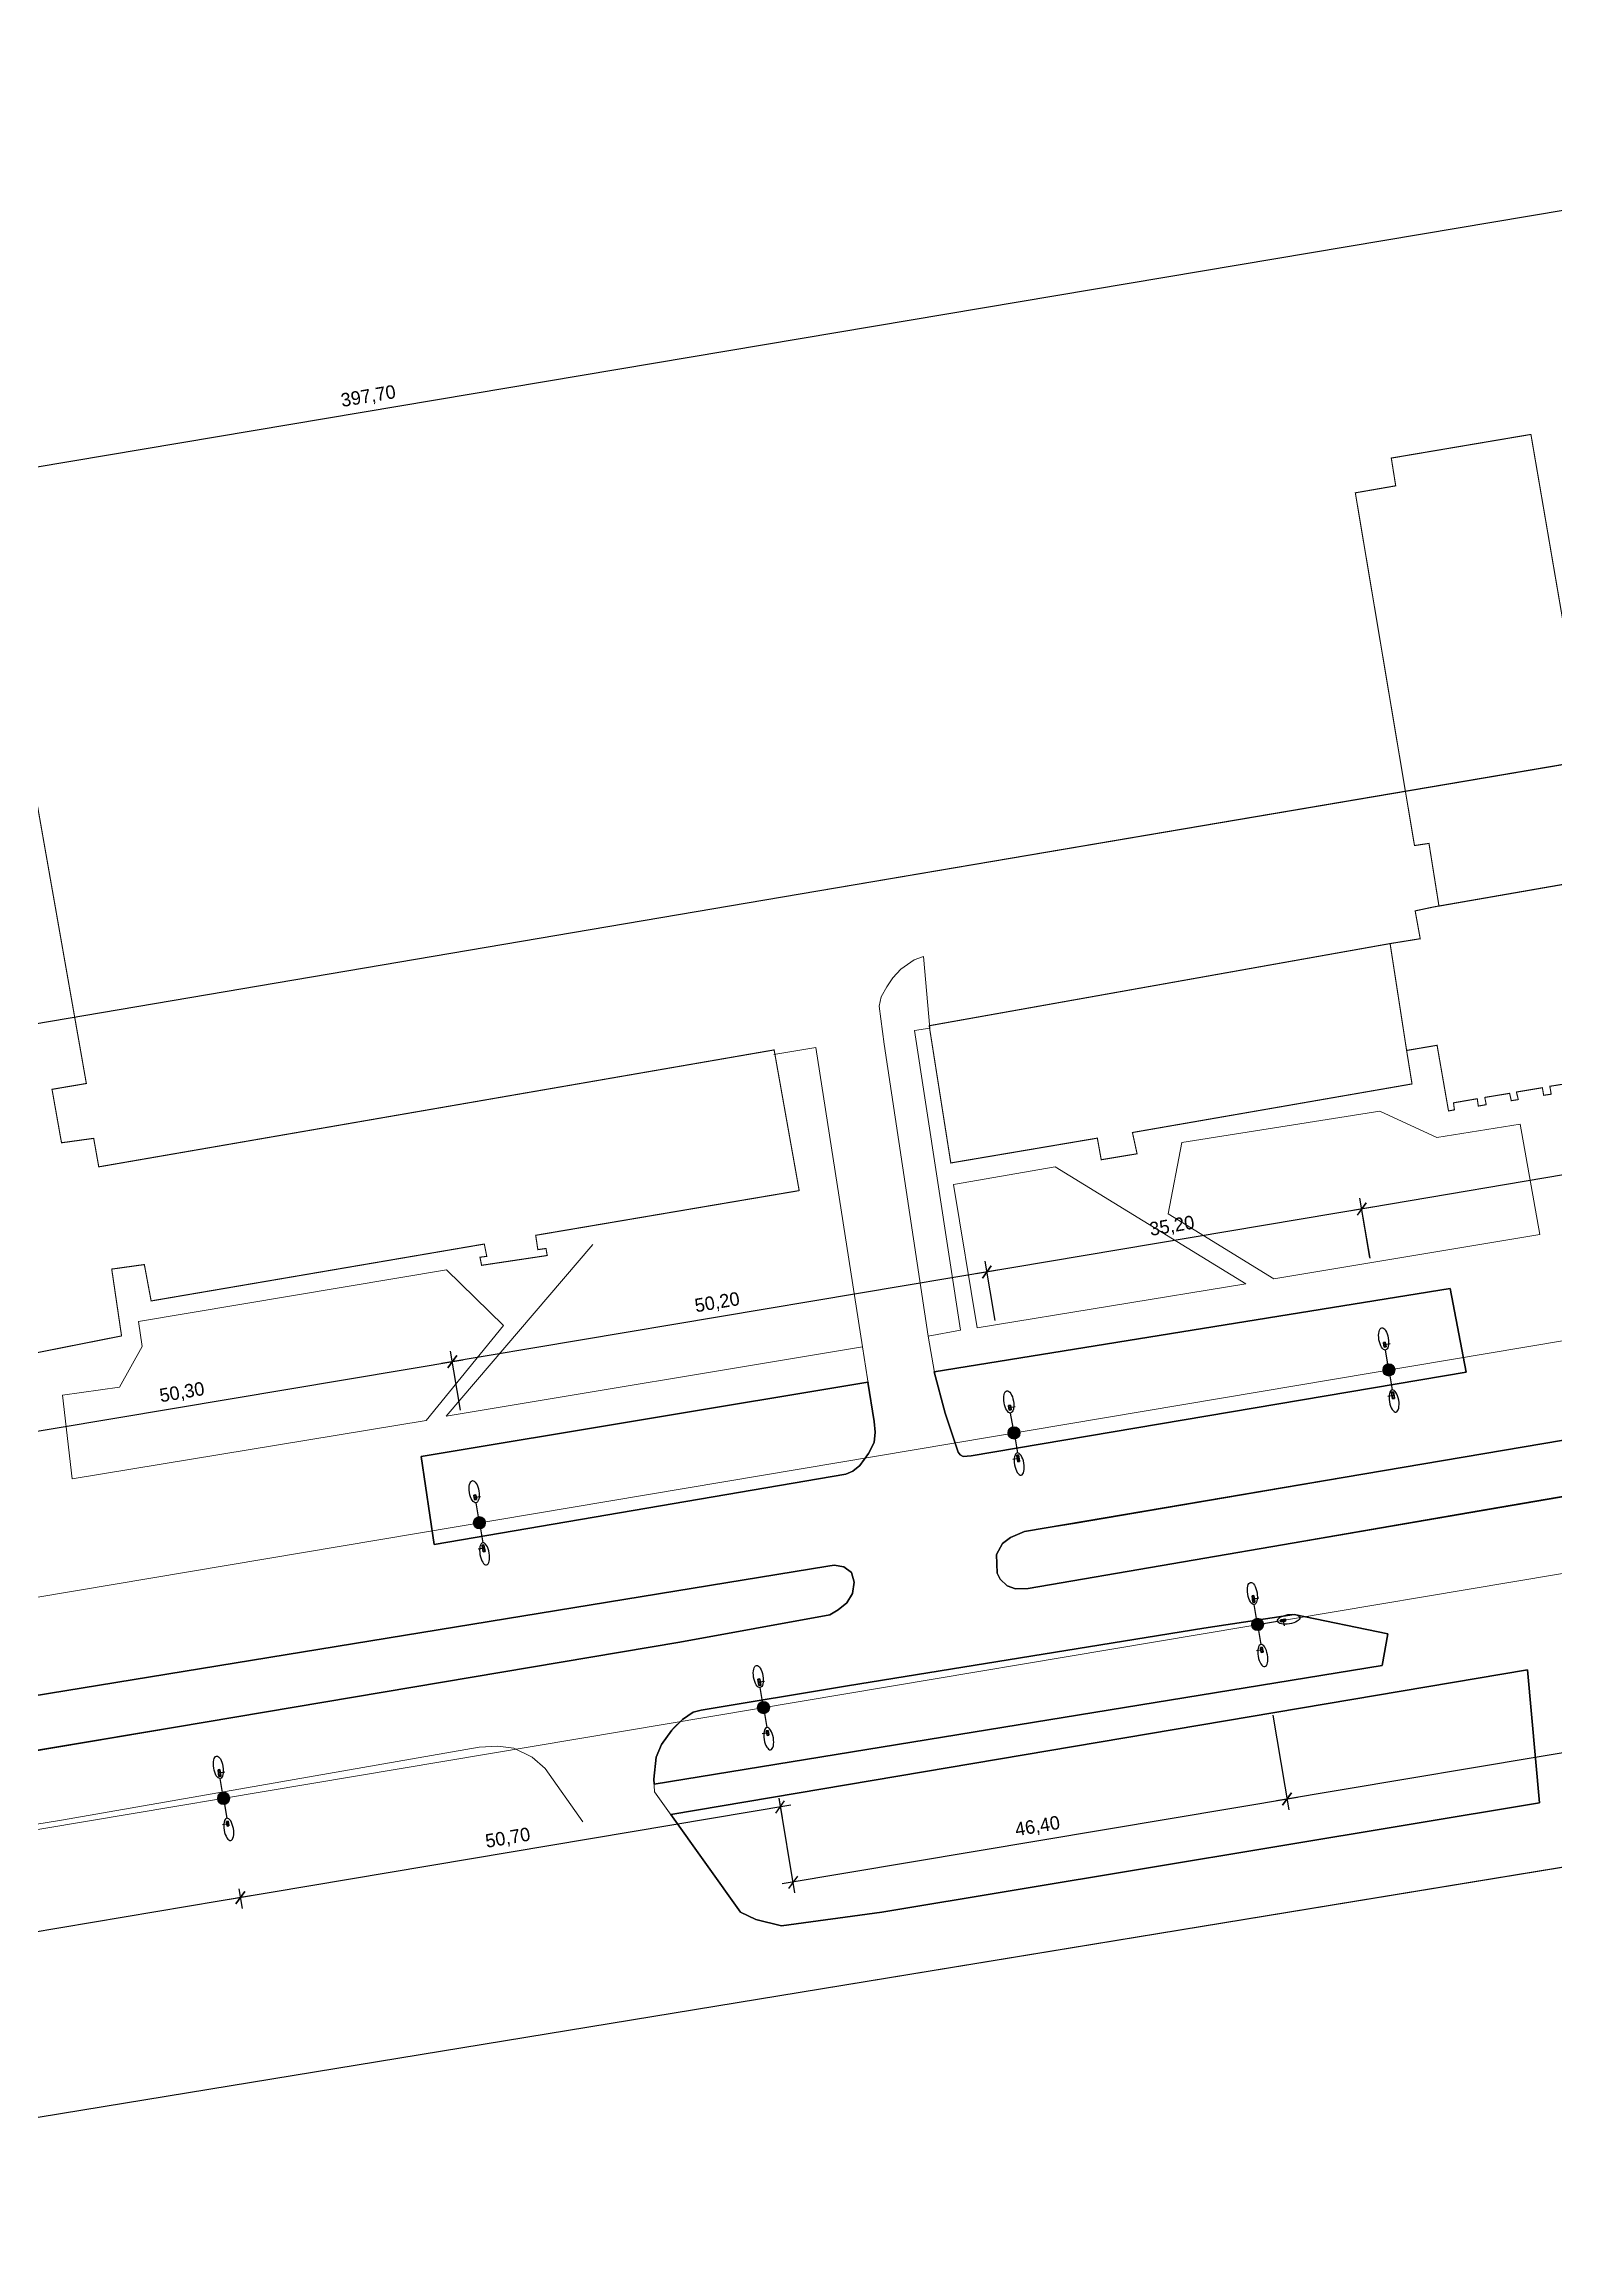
# Model space of a CAD drawing. Extents: x -105 to 2796, y -10 to 1087.
# Drawn here: x 2377.3 to 2517.3, y 349.8 to 554.2 of the extents above; entities that cross this region are included whole.
import ezdxf

# ---------------------------------------------------------------- set-up
doc = ezdxf.new("R2010")
doc.units = 0
doc.header["$MEASUREMENT"] = 0
for name, color, linetype in [('_МЕЖЕВОЙ_П-ЗУ_НОВЫЕ', 7, 'Continuous'), ('DLXLUM02', 1, 'Continuous'), ('DLXLUM03', 3, 'Continuous'), ('DLXLUM04', 5, 'Continuous'), ('DLXLUMEX', 2, 'Continuous'), ('DLXSCENE', 7, 'Continuous'), ('Размeh', 7, 'Continuous')]:
    doc.layers.add(name, color=color, linetype=linetype)
doc.layers.add('ОСВЕЩЕНИЕ', color=7, linetype='Continuous', lineweight=15)
doc.layers.add('ситуация', color=7, linetype='Continuous', lineweight=15)
doc.dimstyles.new('Благоуст', dxfattribs={"dimtxt": 1.25, "dimasz": 1, "dimexe": 1, "dimexo": 0.4085, "dimgap": 0.55, "dimtad": 1, "dimzin": 0, "dimtxsty": 'Standard', "dimblk": 'OBLIQUE', "dimcen": 0.6975, "dimdle": 1, "dimclrt": 256, "dimazin": 0, "dimtfac": 1, "dimtofl": 0, "dimtmove": 1, "dimatfit": 3, "dimldrblk": 'OBLIQUE', "dimfxl": 1, "dimtolj": 1, "dimtzin": 0, "dimarcsym": 0})

# ---------------------------------------------------------------- blocks, each defined once
blk = doc.blocks.new('*U151')
for p, q in [((0.03, 0.34), (-0.13, 0.31)), ((-0.13, 0.31), (0.03, 0.34)), ((-0.13, 0.27), (-0.13, 0.31)), ((-0.13, 0.31), (-0.05, -0.26)), ((-0.13, 0.31), (-0.13, 0.27)), ((-0.05, -0.26), (-0.13, 0.31)), ((0.04, 0.3), (-0.13, 0.27)), ((-0.13, 0.27), (0.04, 0.3)), ((-0.13, 0.27), (-0.04, -0.3)), ((-0.04, -0.3), (-0.13, 0.27)), ((0.04, 0.3), (0.03, 0.34)), ((0.03, 0.34), (0.04, 0.3)), ((0.12, -0.23), (0.03, 0.34)), ((0.03, 0.34), (0.12, -0.23)), ((0.13, -0.27), (0.04, 0.3)), ((0.04, 0.3), (0.13, -0.27)), ((-0.05, -0.26), (0.12, -0.23)), ((0.12, -0.23), (-0.05, -0.26)), ((-0.05, -0.26), (-0.04, -0.3)), ((-0.04, -0.3), (-0.05, -0.26)), ((-0.04, -0.3), (0.13, -0.27)), ((0.13, -0.27), (-0.04, -0.3)), ((0.13, -0.27), (0.12, -0.23)), ((0.12, -0.23), (0.13, -0.27))]:
    blk.add_line(p, q)
at = {"color": 1}
blk.add_line((-0.01, 0.04), (0.49, 0.12), dxfattribs=at)
at = {"layer": 'DLXLUMEX', "color": 7}
blk.add_text('2', height=0.1, dxfattribs=at).set_placement((0, 0))
blk = doc.blocks.new('*U152')
for p, q in [((0.05, 0.22), (-0.12, 0.19)), ((-0.12, 0.19), (0.05, 0.22)), ((-0.12, 0.19), (-0.05, -0.22)), ((-0.05, -0.22), (-0.12, 0.19)), ((-0.12, 0.19), (-0.11, 0.16)), ((-0.11, 0.16), (-0.12, 0.19)), ((0.05, 0.19), (-0.11, 0.16)), ((-0.11, 0.16), (0.05, 0.19)), ((-0.11, 0.16), (-0.04, -0.25)), ((-0.04, -0.25), (-0.11, 0.16)), ((0.12, -0.19), (0.05, 0.22)), ((0.05, 0.19), (0.05, 0.22)), ((0.05, 0.22), (0.12, -0.19)), ((0.05, 0.22), (0.05, 0.19)), ((0.12, -0.22), (0.05, 0.19)), ((0.05, 0.19), (0.12, -0.22)), ((-0.05, -0.22), (0.12, -0.19)), ((0.12, -0.19), (-0.05, -0.22)), ((-0.05, -0.22), (-0.04, -0.25)), ((-0.04, -0.25), (-0.05, -0.22)), ((-0.04, -0.25), (0.12, -0.22)), ((0.12, -0.22), (-0.04, -0.25)), ((0.12, -0.19), (0.12, -0.22)), ((0.12, -0.22), (0.12, -0.19))]:
    blk.add_line(p, q)
at = {"color": 1}
blk.add_line((0, -0.03), (-0.49, -0.11), dxfattribs=at)
at = {"layer": 'DLXLUMEX', "color": 7}
blk.add_text('4', height=0.1, dxfattribs=at).set_placement((0, 0))
blk = doc.blocks.new('*U153')
for p, q in [((0.03, 0.34), (-0.13, 0.31)), ((-0.13, 0.31), (0.03, 0.34)), ((-0.13, 0.27), (-0.13, 0.31)), ((-0.13, 0.31), (-0.05, -0.26)), ((-0.13, 0.31), (-0.13, 0.27)), ((-0.05, -0.26), (-0.13, 0.31)), ((0.04, 0.3), (-0.13, 0.27)), ((-0.13, 0.27), (0.04, 0.3)), ((-0.13, 0.27), (-0.04, -0.3)), ((-0.04, -0.3), (-0.13, 0.27)), ((0.04, 0.3), (0.03, 0.34)), ((0.03, 0.34), (0.04, 0.3)), ((0.12, -0.23), (0.03, 0.34)), ((0.03, 0.34), (0.12, -0.23)), ((0.13, -0.27), (0.04, 0.3)), ((0.04, 0.3), (0.13, -0.27)), ((-0.05, -0.26), (0.12, -0.23)), ((0.12, -0.23), (-0.05, -0.26)), ((-0.05, -0.26), (-0.04, -0.3)), ((-0.04, -0.3), (-0.05, -0.26)), ((-0.04, -0.3), (0.13, -0.27)), ((0.13, -0.27), (-0.04, -0.3)), ((0.13, -0.27), (0.12, -0.23)), ((0.12, -0.23), (0.13, -0.27))]:
    blk.add_line(p, q)
at = {"color": 1}
blk.add_line((-0.01, 0.04), (0.49, 0.12), dxfattribs=at)
at = {"layer": 'DLXLUMEX', "color": 7}
blk.add_text('2', height=0.1, dxfattribs=at).set_placement((0, 0))
blk = doc.blocks.new('*U154')
for p, q in [((0.05, 0.22), (-0.12, 0.19)), ((-0.12, 0.19), (0.05, 0.22)), ((-0.12, 0.19), (-0.05, -0.22)), ((-0.05, -0.22), (-0.12, 0.19)), ((-0.12, 0.19), (-0.11, 0.16)), ((-0.11, 0.16), (-0.12, 0.19)), ((0.05, 0.19), (-0.11, 0.16)), ((-0.11, 0.16), (0.05, 0.19)), ((-0.11, 0.16), (-0.04, -0.25)), ((-0.04, -0.25), (-0.11, 0.16)), ((0.12, -0.19), (0.05, 0.22)), ((0.05, 0.19), (0.05, 0.22)), ((0.05, 0.22), (0.12, -0.19)), ((0.05, 0.22), (0.05, 0.19)), ((0.12, -0.22), (0.05, 0.19)), ((0.05, 0.19), (0.12, -0.22)), ((-0.05, -0.22), (0.12, -0.19)), ((0.12, -0.19), (-0.05, -0.22)), ((-0.05, -0.22), (-0.04, -0.25)), ((-0.04, -0.25), (-0.05, -0.22)), ((-0.04, -0.25), (0.12, -0.22)), ((0.12, -0.22), (-0.04, -0.25)), ((0.12, -0.19), (0.12, -0.22)), ((0.12, -0.22), (0.12, -0.19))]:
    blk.add_line(p, q)
at = {"color": 1}
blk.add_line((0, -0.03), (-0.49, -0.11), dxfattribs=at)
at = {"layer": 'DLXLUMEX', "color": 7}
blk.add_text('4', height=0.1, dxfattribs=at).set_placement((0, 0))
blk = doc.blocks.new('*U155')
for p, q in [((0.05, 0.25), (-0.12, 0.22)), ((-0.12, 0.22), (0.05, 0.25)), ((0.05, 0.22), (-0.12, 0.19)), ((-0.12, 0.19), (-0.12, 0.22)), ((-0.12, 0.22), (-0.06, -0.19)), ((-0.12, 0.22), (-0.12, 0.19)), ((-0.12, 0.19), (0.05, 0.22)), ((-0.06, -0.19), (-0.12, 0.22)), ((-0.12, 0.19), (-0.05, -0.22)), ((-0.05, -0.22), (-0.12, 0.19)), ((0.05, 0.22), (0.05, 0.25)), ((0.11, -0.16), (0.05, 0.25)), ((0.05, 0.25), (0.05, 0.22)), ((0.05, 0.25), (0.11, -0.16)), ((0.12, -0.19), (0.05, 0.22)), ((0.05, 0.22), (0.12, -0.19)), ((-0.06, -0.19), (0.11, -0.16)), ((0.11, -0.16), (-0.06, -0.19)), ((-0.06, -0.19), (-0.05, -0.22)), ((-0.05, -0.22), (-0.06, -0.19)), ((-0.05, -0.22), (0.12, -0.19)), ((0.12, -0.19), (-0.05, -0.22)), ((0.12, -0.19), (0.11, -0.16)), ((0.11, -0.16), (0.12, -0.19))]:
    blk.add_line(p, q)
at = {"color": 1}
blk.add_line((0, 0.03), (0.49, 0.11), dxfattribs=at)
at = {"layer": 'DLXLUMEX', "color": 7}
blk.add_text('4', height=0.1, dxfattribs=at).set_placement((0, 0))
blk = doc.blocks.new('*U157')
for p, q in [((0.04, 0.3), (-0.13, 0.27)), ((-0.13, 0.27), (0.04, 0.3)), ((-0.13, 0.27), (-0.04, -0.3)), ((-0.04, -0.3), (-0.13, 0.27)), ((-0.13, 0.27), (-0.13, 0.23)), ((-0.13, 0.23), (-0.13, 0.27)), ((0.04, 0.26), (-0.13, 0.23)), ((-0.13, 0.23), (0.04, 0.26)), ((-0.13, 0.23), (-0.03, -0.34)), ((-0.03, -0.34), (-0.13, 0.23)), ((0.13, -0.27), (0.04, 0.3)), ((0.04, 0.26), (0.04, 0.3)), ((0.04, 0.3), (0.13, -0.27)), ((0.04, 0.3), (0.04, 0.26)), ((0.14, -0.31), (0.04, 0.26)), ((0.04, 0.26), (0.14, -0.31)), ((-0.04, -0.3), (0.13, -0.27)), ((0.13, -0.27), (-0.04, -0.3)), ((-0.04, -0.3), (-0.03, -0.34)), ((-0.03, -0.34), (-0.04, -0.3)), ((-0.03, -0.34), (0.14, -0.31)), ((0.14, -0.31), (-0.03, -0.34)), ((0.13, -0.27), (0.14, -0.31)), ((0.14, -0.31), (0.13, -0.27))]:
    blk.add_line(p, q)
at = {"color": 1}
blk.add_line((0.01, -0.04), (-0.49, -0.12), dxfattribs=at)
at = {"layer": 'DLXLUMEX', "color": 7}
blk.add_text('2', height=0.1, dxfattribs=at).set_placement((0, 0))
blk = doc.blocks.new('*U158')
for p, q in [((0.05, 0.25), (-0.12, 0.22)), ((-0.12, 0.22), (0.05, 0.25)), ((0.05, 0.22), (-0.12, 0.19)), ((-0.12, 0.19), (-0.12, 0.22)), ((-0.12, 0.22), (-0.06, -0.19)), ((-0.12, 0.22), (-0.12, 0.19)), ((-0.12, 0.19), (0.05, 0.22)), ((-0.06, -0.19), (-0.12, 0.22)), ((-0.12, 0.19), (-0.05, -0.22)), ((-0.05, -0.22), (-0.12, 0.19)), ((0.05, 0.22), (0.05, 0.25)), ((0.11, -0.16), (0.05, 0.25)), ((0.05, 0.25), (0.05, 0.22)), ((0.05, 0.25), (0.11, -0.16)), ((0.12, -0.19), (0.05, 0.22)), ((0.05, 0.22), (0.12, -0.19)), ((-0.06, -0.19), (0.11, -0.16)), ((0.11, -0.16), (-0.06, -0.19)), ((-0.06, -0.19), (-0.05, -0.22)), ((-0.05, -0.22), (-0.06, -0.19)), ((-0.05, -0.22), (0.12, -0.19)), ((0.12, -0.19), (-0.05, -0.22)), ((0.12, -0.19), (0.11, -0.16)), ((0.11, -0.16), (0.12, -0.19))]:
    blk.add_line(p, q)
at = {"color": 1}
blk.add_line((0, 0.03), (0.49, 0.11), dxfattribs=at)
at = {"layer": 'DLXLUMEX', "color": 7}
blk.add_text('4', height=0.1, dxfattribs=at).set_placement((0, 0))
blk = doc.blocks.new('*U159')
for p, q in [((0.04, 0.3), (-0.13, 0.27)), ((-0.13, 0.27), (0.04, 0.3)), ((-0.13, 0.27), (-0.04, -0.3)), ((-0.04, -0.3), (-0.13, 0.27)), ((-0.13, 0.27), (-0.13, 0.23)), ((-0.13, 0.23), (-0.13, 0.27)), ((0.04, 0.26), (-0.13, 0.23)), ((-0.13, 0.23), (0.04, 0.26)), ((-0.13, 0.23), (-0.03, -0.34)), ((-0.03, -0.34), (-0.13, 0.23)), ((0.13, -0.27), (0.04, 0.3)), ((0.04, 0.26), (0.04, 0.3)), ((0.04, 0.3), (0.13, -0.27)), ((0.04, 0.3), (0.04, 0.26)), ((0.14, -0.31), (0.04, 0.26)), ((0.04, 0.26), (0.14, -0.31)), ((-0.04, -0.3), (0.13, -0.27)), ((0.13, -0.27), (-0.04, -0.3)), ((-0.04, -0.3), (-0.03, -0.34)), ((-0.03, -0.34), (-0.04, -0.3)), ((-0.03, -0.34), (0.14, -0.31)), ((0.14, -0.31), (-0.03, -0.34)), ((0.13, -0.27), (0.14, -0.31)), ((0.14, -0.31), (0.13, -0.27))]:
    blk.add_line(p, q)
at = {"color": 1}
blk.add_line((0.01, -0.04), (-0.49, -0.12), dxfattribs=at)
at = {"layer": 'DLXLUMEX', "color": 7}
blk.add_text('2', height=0.1, dxfattribs=at).set_placement((0, 0))
blk = doc.blocks.new('*U160')
for p, q in [((0.05, 0.25), (-0.12, 0.22)), ((-0.12, 0.22), (0.05, 0.25)), ((0.05, 0.22), (-0.12, 0.19)), ((-0.12, 0.19), (-0.12, 0.22)), ((-0.12, 0.22), (-0.06, -0.19)), ((-0.12, 0.22), (-0.12, 0.19)), ((-0.12, 0.19), (0.05, 0.22)), ((-0.06, -0.19), (-0.12, 0.22)), ((-0.12, 0.19), (-0.05, -0.22)), ((-0.05, -0.22), (-0.12, 0.19)), ((0.05, 0.22), (0.05, 0.25)), ((0.11, -0.16), (0.05, 0.25)), ((0.05, 0.25), (0.05, 0.22)), ((0.05, 0.25), (0.11, -0.16)), ((0.12, -0.19), (0.05, 0.22)), ((0.05, 0.22), (0.12, -0.19)), ((-0.06, -0.19), (0.11, -0.16)), ((0.11, -0.16), (-0.06, -0.19)), ((-0.06, -0.19), (-0.05, -0.22)), ((-0.05, -0.22), (-0.06, -0.19)), ((-0.05, -0.22), (0.12, -0.19)), ((0.12, -0.19), (-0.05, -0.22)), ((0.12, -0.19), (0.11, -0.16)), ((0.11, -0.16), (0.12, -0.19))]:
    blk.add_line(p, q)
at = {"color": 1}
blk.add_line((0, 0.03), (0.49, 0.11), dxfattribs=at)
at = {"layer": 'DLXLUMEX', "color": 7}
blk.add_text('4', height=0.1, dxfattribs=at).set_placement((0, 0))
blk = doc.blocks.new('*U161')
for p, q in [((0.04, 0.3), (-0.13, 0.27)), ((-0.13, 0.27), (0.04, 0.3)), ((-0.13, 0.27), (-0.04, -0.3)), ((-0.04, -0.3), (-0.13, 0.27)), ((-0.13, 0.27), (-0.13, 0.23)), ((-0.13, 0.23), (-0.13, 0.27)), ((0.04, 0.26), (-0.13, 0.23)), ((-0.13, 0.23), (0.04, 0.26)), ((-0.13, 0.23), (-0.03, -0.34)), ((-0.03, -0.34), (-0.13, 0.23)), ((0.13, -0.27), (0.04, 0.3)), ((0.04, 0.26), (0.04, 0.3)), ((0.04, 0.3), (0.13, -0.27)), ((0.04, 0.3), (0.04, 0.26)), ((0.14, -0.31), (0.04, 0.26)), ((0.04, 0.26), (0.14, -0.31)), ((-0.04, -0.3), (0.13, -0.27)), ((0.13, -0.27), (-0.04, -0.3)), ((-0.04, -0.3), (-0.03, -0.34)), ((-0.03, -0.34), (-0.04, -0.3)), ((-0.03, -0.34), (0.14, -0.31)), ((0.14, -0.31), (-0.03, -0.34)), ((0.13, -0.27), (0.14, -0.31)), ((0.14, -0.31), (0.13, -0.27))]:
    blk.add_line(p, q)
at = {"color": 1}
blk.add_line((0.01, -0.04), (-0.49, -0.12), dxfattribs=at)
at = {"layer": 'DLXLUMEX', "color": 7}
blk.add_text('3', height=0.1, dxfattribs=at).set_placement((0, 0))
blk = doc.blocks.new('*U162')
for p, q in [((0.03, 0.34), (-0.13, 0.31)), ((-0.13, 0.31), (0.03, 0.34)), ((-0.13, 0.27), (-0.13, 0.31)), ((-0.13, 0.31), (-0.05, -0.26)), ((-0.13, 0.31), (-0.13, 0.27)), ((-0.05, -0.26), (-0.13, 0.31)), ((0.04, 0.3), (-0.13, 0.27)), ((-0.13, 0.27), (0.04, 0.3)), ((-0.13, 0.27), (-0.04, -0.3)), ((-0.04, -0.3), (-0.13, 0.27)), ((0.04, 0.3), (0.03, 0.34)), ((0.03, 0.34), (0.04, 0.3)), ((0.12, -0.23), (0.03, 0.34)), ((0.03, 0.34), (0.12, -0.23)), ((0.13, -0.27), (0.04, 0.3)), ((0.04, 0.3), (0.13, -0.27)), ((-0.05, -0.26), (0.12, -0.23)), ((0.12, -0.23), (-0.05, -0.26)), ((-0.05, -0.26), (-0.04, -0.3)), ((-0.04, -0.3), (-0.05, -0.26)), ((-0.04, -0.3), (0.13, -0.27)), ((0.13, -0.27), (-0.04, -0.3)), ((0.13, -0.27), (0.12, -0.23)), ((0.12, -0.23), (0.13, -0.27))]:
    blk.add_line(p, q)
at = {"color": 1}
blk.add_line((-0.01, 0.04), (0.49, 0.12), dxfattribs=at)
at = {"layer": 'DLXLUMEX', "color": 7}
blk.add_text('2', height=0.1, dxfattribs=at).set_placement((0, 0))
blk = doc.blocks.new('*U163')
for p, q in [((0.05, 0.22), (-0.12, 0.19)), ((-0.12, 0.19), (0.05, 0.22)), ((-0.12, 0.19), (-0.05, -0.22)), ((-0.05, -0.22), (-0.12, 0.19)), ((-0.12, 0.19), (-0.11, 0.16)), ((-0.11, 0.16), (-0.12, 0.19)), ((0.05, 0.19), (-0.11, 0.16)), ((-0.11, 0.16), (0.05, 0.19)), ((-0.11, 0.16), (-0.04, -0.25)), ((-0.04, -0.25), (-0.11, 0.16)), ((0.12, -0.19), (0.05, 0.22)), ((0.05, 0.19), (0.05, 0.22)), ((0.05, 0.22), (0.12, -0.19)), ((0.05, 0.22), (0.05, 0.19)), ((0.12, -0.22), (0.05, 0.19)), ((0.05, 0.19), (0.12, -0.22)), ((-0.05, -0.22), (0.12, -0.19)), ((0.12, -0.19), (-0.05, -0.22)), ((-0.05, -0.22), (-0.04, -0.25)), ((-0.04, -0.25), (-0.05, -0.22)), ((-0.04, -0.25), (0.12, -0.22)), ((0.12, -0.22), (-0.04, -0.25)), ((0.12, -0.19), (0.12, -0.22)), ((0.12, -0.22), (0.12, -0.19))]:
    blk.add_line(p, q)
at = {"color": 1}
blk.add_line((0, -0.03), (-0.49, -0.11), dxfattribs=at)
at = {"layer": 'DLXLUMEX', "color": 7}
blk.add_text('4', height=0.1, dxfattribs=at).set_placement((0, 0))
blk = doc.blocks.new('*U164')
for p, q in [((0.19, 0.12), (-0.21, 0.05)), ((-0.21, 0.05), (0.19, 0.12)), ((-0.18, 0.06), (-0.21, 0.05)), ((-0.21, 0.05), (-0.18, 0.06)), ((-0.21, 0.05), (-0.19, -0.12)), ((-0.19, -0.12), (-0.21, 0.05)), ((0.23, 0.12), (-0.18, 0.06)), ((-0.18, 0.06), (0.23, 0.12)), ((-0.18, 0.06), (-0.15, -0.11)), ((-0.15, -0.11), (-0.18, 0.06)), ((0.21, -0.05), (0.19, 0.12)), ((0.19, 0.12), (0.23, 0.12)), ((0.23, 0.12), (0.19, 0.12)), ((0.19, 0.12), (0.21, -0.05)), ((0.25, -0.05), (0.23, 0.12)), ((0.23, 0.12), (0.25, -0.05)), ((-0.19, -0.12), (0.21, -0.05)), ((0.21, -0.05), (-0.19, -0.12)), ((-0.19, -0.12), (-0.15, -0.11)), ((-0.15, -0.11), (-0.19, -0.12)), ((-0.15, -0.11), (0.25, -0.05)), ((0.25, -0.05), (-0.15, -0.11)), ((0.21, -0.05), (0.25, -0.05)), ((0.25, -0.05), (0.21, -0.05))]:
    blk.add_line(p, q)
at = {"color": 1}
blk.add_line((0.04, 0.01), (0.12, -0.49), dxfattribs=at)
at = {"layer": 'DLXLUMEX', "color": 7}
blk.add_text('4', height=0.1, dxfattribs=at).set_placement((0, 0))
blk = doc.blocks.new('*U206')
for p, q in [((2638.31, 507.94), (1021.03, 233.4)), ((2459.72, 431.28), (2507.49, 438.99)), ((2507.49, 438.99), (2459.72, 431.28)), ((2507.49, 438.99), (2508.96, 431.24)), ((2508.96, 431.24), (2507.49, 438.99)), ((2412.21, 423.42), (2453.58, 430.32)), ((2453.58, 430.32), (2412.21, 423.42)), ((2453.58, 430.32), (2454.15, 426.67)), ((2454.15, 426.67), (2453.58, 430.32)), ((2460.73, 427.44), (2459.72, 431.28)), ((2459.72, 431.28), (2460.73, 427.44)), ((2508.96, 431.24), (2463.13, 423.5)), ((2463.13, 423.5), (2508.96, 431.24)), ((2468.09, 416.47), (2550.72, 430.5)), ((2550.72, 430.5), (2468.09, 416.47)), ((2461.93, 423.84), (2460.73, 427.44)), ((2460.73, 427.44), (2461.93, 423.84)), ((2454.15, 426.67), (2454.26, 425.69)), ((2454.26, 425.69), (2454.15, 426.67)), ((2454.26, 425.69), (2454.15, 424.73)), ((2454.15, 424.73), (2454.26, 425.69)), ((2556.3, 426.32), (2468.41, 411.21)), ((2468.41, 411.21), (2556.3, 426.32)), ((2413.41, 415.29), (2412.21, 423.42)), ((2412.21, 423.42), (2413.41, 415.29)), ((2453.63, 423.72), (2452.84, 422.6)), ((2452.84, 422.6), (2453.63, 423.72)), ((2454.15, 424.73), (2453.63, 423.72)), ((2453.63, 423.72), (2454.15, 424.73)), ((2462.13, 423.58), (2461.93, 423.84)), ((2461.93, 423.84), (2462.13, 423.58)), ((2462.39, 423.43), (2462.13, 423.58)), ((2462.13, 423.58), (2462.39, 423.43)), ((2463.13, 423.5), (2462.39, 423.43)), ((2462.39, 423.43), (2463.13, 423.5)), ((2451.54, 421.8), (2413.41, 415.29)), ((2413.41, 415.29), (2451.54, 421.8)), ((2452.18, 422.06), (2451.54, 421.8)), ((2451.54, 421.8), (2452.18, 422.06)), ((2452.84, 422.6), (2452.18, 422.06)), ((2452.18, 422.06), (2452.84, 422.6)), ((2465.47, 414.37), (2466.03, 415.36)), ((2466.03, 415.36), (2465.47, 414.37)), ((2466.03, 415.36), (2466.79, 415.93)), ((2466.79, 415.93), (2466.03, 415.36)), ((2466.79, 415.93), (2468.09, 416.47)), ((2468.09, 416.47), (2466.79, 415.93)), ((2308.95, 390.26), (2449.87, 413.27)), ((2449.87, 413.27), (2308.95, 390.26)), ((2449.87, 413.27), (2450.46, 413.37)), ((2450.46, 413.37), (2449.87, 413.27)), ((2450.46, 413.37), (2451.34, 413.22)), ((2451.34, 413.22), (2450.46, 413.37)), ((2451.34, 413.22), (2452.06, 412.69)), ((2452.06, 412.69), (2451.34, 413.22)), ((2465.55, 412.63), (2465.47, 414.37)), ((2465.47, 414.37), (2465.55, 412.63)), ((2452.06, 412.69), (2452.31, 411.8)), ((2452.31, 411.8), (2452.06, 412.69)), ((2452.31, 411.8), (2452.16, 410.74)), ((2452.16, 410.74), (2452.31, 411.8)), ((2465.81, 412.06), (2465.55, 412.63)), ((2465.55, 412.63), (2465.81, 412.06)), ((2466.46, 411.44), (2465.81, 412.06)), ((2465.81, 412.06), (2466.46, 411.44)), ((2467.23, 411.19), (2466.46, 411.44)), ((2466.46, 411.44), (2467.23, 411.19)), ((2468.41, 411.21), (2467.23, 411.19)), ((2467.23, 411.19), (2468.41, 411.21)), ((2450.83, 409.23), (2450.05, 408.76)), ((2450.05, 408.76), (2450.83, 409.23)), ((2451.61, 409.89), (2450.83, 409.23)), ((2450.83, 409.23), (2451.61, 409.89)), ((2452.16, 410.74), (2451.61, 409.89)), ((2451.61, 409.89), (2452.16, 410.74)), ((2450.05, 408.76), (2436.16, 406.22)), ((2436.16, 406.22), (2450.05, 408.76)), ((2451.68, 402.19), (2484.69, 407.53)), ((2484.69, 407.53), (2451.68, 402.19)), ((2484.69, 407.53), (2493.06, 408.79)), ((2493.06, 408.79), (2484.69, 407.53)), ((2493.06, 408.79), (2501.72, 407.01)), ((2501.72, 407.01), (2493.06, 408.79)), ((2501.72, 407.01), (2501.2, 404.08)), ((2501.2, 404.08), (2501.72, 407.01)), ((2436.16, 406.22), (2363.76, 394.05)), ((2363.76, 394.05), (2436.16, 406.22)), ((2501.2, 404.08), (2433.78, 393.08)), ((2433.78, 393.08), (2501.2, 404.08)), ((2435.32, 390.28), (2514.64, 403.68)), ((2514.64, 403.68), (2435.32, 390.28)), ((2514.64, 403.68), (2515.76, 391.35)), ((2515.76, 391.35), (2514.64, 403.68)), ((2438.13, 399.94), (2451.68, 402.19)), ((2451.68, 402.19), (2438.13, 399.94)), ((1019.19, 139.56), (2600.58, 398.96)), ((2435.42, 398.09), (2436.42, 399.06)), ((2436.42, 399.06), (2435.42, 398.09)), ((2436.42, 399.06), (2437.39, 399.74)), ((2437.39, 399.74), (2436.42, 399.06)), ((2437.39, 399.74), (2438.13, 399.94)), ((2438.13, 399.94), (2437.39, 399.74)), ((2433.98, 395.59), (2434.47, 396.76)), ((2434.47, 396.76), (2433.98, 395.59)), ((2434.47, 396.76), (2435.42, 398.09)), ((2435.42, 398.09), (2434.47, 396.76)), ((2433.75, 393.54), (2433.98, 395.59)), ((2433.98, 395.59), (2433.75, 393.54)), ((2433.78, 393.08), (2433.75, 393.54)), ((2433.75, 393.54), (2433.78, 393.08)), ((2515.76, 391.35), (2454.85, 381.22)), ((2454.85, 381.22), (2515.76, 391.35)), ((2441.79, 381.23), (2435.32, 390.28)), ((2435.32, 390.28), (2441.79, 381.23)), ((2443.21, 380.55), (2441.79, 381.23)), ((2441.79, 381.23), (2443.21, 380.55)), ((2445.56, 379.96), (2443.21, 380.55)), ((2443.21, 380.55), (2445.56, 379.96)), ((2454.85, 381.22), (2445.56, 379.96)), ((2445.56, 379.96), (2454.85, 381.22))]:
    blk.add_line(p, q)
blk = doc.blocks.new('_Oblique')
at = {"layer": 'Размeh', "color": 0, "lineweight": -2}
blk.add_line((-0.5, -0.5), (0.5, 0.5), dxfattribs=at)
blk = doc.blocks.new('*D538')
at = {"layer": 'Defpoints', "color": 0, "ltscale": 100, "transparency": 16777216}
for p in [(2415.91, 427.31), (2365.48, 423.87), (2366.31, 418.98)]:
    blk.add_point(p, dxfattribs=at)
at = {"layer": 'ситуация', "color": 0, "lineweight": -2, "ltscale": 100, "transparency": 16777216}
for p, q in [((2416.07, 432.37), (2364.5, 423.7)), ((2415.84, 427.72), (2414.92, 433.19)), ((2366.24, 419.38), (2365.32, 424.85))]:
    blk.add_line(p, q, dxfattribs=at)
for p, rotation in [((2415.09, 432.21), 9.541582262997093), ((2365.48, 423.87), 189.5415822629971)]:
    blk.add_blockref('_Oblique', p, dxfattribs=dict(at, rotation=rotation))
at = {"layer": 'ситуация', "ltscale": 100, "transparency": 16777216, "insert": (2390.07, 429.3), "char_height": 1.25, "attachment_point": 5, "rotation": 9.5416}
blk.add_mtext('\\A1;50,30', dxfattribs=at)
blk = doc.blocks.new('*D539')
at = {"layer": 'Defpoints', "color": 0, "ltscale": 100, "transparency": 16777216}
for p in [(2465.42, 435.64), (2415.09, 432.21), (2415.91, 427.31)]:
    blk.add_point(p, dxfattribs=at)
at = {"layer": 'ситуация', "color": 0, "lineweight": -2, "ltscale": 100, "transparency": 16777216}
for p, q in [((2465.58, 440.69), (2414.1, 432.04)), ((2465.35, 436.04), (2464.43, 441.51)), ((2415.84, 427.72), (2414.92, 433.19))]:
    blk.add_line(p, q, dxfattribs=at)
for p, rotation in [((2464.59, 440.53), 9.541059879350433), ((2415.09, 432.21), 189.5410598793504)]:
    blk.add_blockref('_Oblique', p, dxfattribs=dict(at, rotation=rotation))
at = {"layer": 'ситуация', "ltscale": 100, "transparency": 16777216, "insert": (2439.63, 437.63), "char_height": 1.25, "attachment_point": 5, "rotation": 9.5411}
blk.add_mtext('\\A1;50,20', dxfattribs=at)
blk = doc.blocks.new('*D543')
at = {"layer": 'Defpoints', "color": 0, "ltscale": 100, "transparency": 16777216}
for p in [(2395.25, 383.78), (2346.44, 375.58), (2346.64, 374.36)]:
    blk.add_point(p, dxfattribs=at)
at = {"layer": 'ситуация', "color": 0, "lineweight": -2, "ltscale": 100, "transparency": 16777216}
for p, q in [((2396.44, 382.73), (2345.65, 374.19)), ((2395.32, 383.38), (2395.62, 381.58)), ((2346.5, 375.17), (2346.81, 373.37))]:
    blk.add_line(p, q, dxfattribs=at)
for p, rotation in [((2395.46, 382.56), 9.541582263008284), ((2346.64, 374.36), 189.5415822630083)]:
    blk.add_blockref('_Oblique', p, dxfattribs=dict(at, rotation=rotation))
at = {"layer": 'ситуация', "ltscale": 100, "transparency": 16777216, "insert": (2370.84, 379.72), "char_height": 1.25, "attachment_point": 5, "rotation": 9.5416}
blk.add_mtext('\\A1;49,50', dxfattribs=at)
blk = doc.blocks.new('*D544')
at = {"layer": 'Defpoints', "color": 0, "ltscale": 100, "transparency": 16777216}
for p in [(2445.25, 392.19), (2395.25, 383.78), (2395.46, 382.57)]:
    blk.add_point(p, dxfattribs=at)
at = {"layer": 'ситуация', "color": 0, "lineweight": -2, "ltscale": 100, "transparency": 16777216}
for p, q in [((2446.44, 391.14), (2394.47, 382.4)), ((2445.32, 391.78), (2445.62, 389.98)), ((2395.32, 383.38), (2395.62, 381.58))]:
    blk.add_line(p, q, dxfattribs=at)
for p, rotation in [((2445.45, 390.97), 9.541582263006205), ((2395.46, 382.57), 189.5415822630062)]:
    blk.add_blockref('_Oblique', p, dxfattribs=dict(at, rotation=rotation))
at = {"layer": 'ситуация', "ltscale": 100, "transparency": 16777216, "insert": (2420.24, 388.03), "char_height": 1.25, "attachment_point": 5, "rotation": 9.5416}
blk.add_mtext('\\A1;50,70', dxfattribs=at)
blk = doc.blocks.new('*D545')
at = {"layer": 'Defpoints', "color": 0, "ltscale": 100, "transparency": 16777216}
for p in [(2491.01, 399.88), (2445.25, 392.19), (2446.63, 384)]:
    blk.add_point(p, dxfattribs=at)
at = {"layer": 'ситуация', "color": 0, "lineweight": -2, "ltscale": 100, "transparency": 16777216}
for p, q in [((2491.08, 399.48), (2492.55, 390.71)), ((2445.32, 391.78), (2446.79, 383.02)), ((2493.37, 391.86), (2445.64, 383.84))]:
    blk.add_line(p, q, dxfattribs=at)
for p, rotation in [((2492.38, 391.7), 9.541582263007484), ((2446.63, 384), 189.5415822630074)]:
    blk.add_blockref('_Oblique', p, dxfattribs=dict(at, rotation=rotation))
at = {"layer": 'ситуация', "ltscale": 100, "transparency": 16777216, "insert": (2469.29, 389.11), "char_height": 1.25, "attachment_point": 5, "rotation": 9.5416}
blk.add_mtext('\\A1;46,40', dxfattribs=at)
blk = doc.blocks.new('*D546')
at = {"layer": 'Defpoints', "color": 0, "ltscale": 100, "transparency": 16777216}
for p in [(2603.63, 553.26), (2619.06, 461.46), (2226.86, 395.54)]:
    blk.add_point(p, dxfattribs=at)
at = {"layer": 'ситуация', "color": 0, "lineweight": -2, "ltscale": 100, "transparency": 16777216}
for p, q in [((2618.99, 461.86), (2603.46, 554.25)), ((2210.44, 487.17), (2604.62, 553.43)), ((2226.79, 395.94), (2211.27, 488.32))]:
    blk.add_line(p, q, dxfattribs=at)
for p, rotation in [((2603.63, 553.26), 9.541582262994279), ((2211.43, 487.34), 189.5415822629943)]:
    blk.add_blockref('_Oblique', p, dxfattribs=dict(at, rotation=rotation))
at = {"layer": 'ситуация', "ltscale": 100, "transparency": 16777216, "insert": (2407.32, 521.56), "char_height": 1.25, "attachment_point": 5, "rotation": 9.5416}
blk.add_mtext('\\A1;397,70', dxfattribs=at)
blk = doc.blocks.new('*D547')
at = {"layer": 'Defpoints', "color": 0, "ltscale": 100, "transparency": 16777216}
for p in [(2464.59, 440.53), (2500.13, 441.47), (2465.42, 435.64)]:
    blk.add_point(p, dxfattribs=at)
at = {"layer": 'ситуация', "color": 0, "lineweight": -2, "ltscale": 100, "transparency": 16777216}
for p, q in [((2500.29, 446.53), (2463.61, 440.36)), ((2500.06, 441.87), (2499.14, 447.35)), ((2465.35, 436.04), (2464.43, 441.51))]:
    blk.add_line(p, q, dxfattribs=at)
for p, rotation in [((2499.31, 446.36), 9.541582262989259), ((2464.59, 440.53), 189.5415822629893)]:
    blk.add_blockref('_Oblique', p, dxfattribs=dict(at, rotation=rotation))
at = {"layer": 'ситуация', "ltscale": 100, "transparency": 16777216, "insert": (2481.74, 444.71), "char_height": 1.25, "attachment_point": 5, "rotation": 9.5416}
blk.add_mtext('\\A1;35,20', dxfattribs=at)
blk = doc.blocks.new('*D548')
at = {"layer": 'Defpoints', "color": 0, "ltscale": 100, "transparency": 16777216}
for p in [(2551.01, 450.02), (2499.3, 446.36), (2500.14, 441.4)]:
    blk.add_point(p, dxfattribs=at)
at = {"layer": 'ситуация', "color": 0, "lineweight": -2, "ltscale": 100, "transparency": 16777216}
for p, q in [((2551.16, 455.16), (2498.31, 446.19)), ((2550.95, 450.43), (2550.01, 455.97)), ((2500.07, 441.8), (2499.13, 447.35))]:
    blk.add_line(p, q, dxfattribs=at)
for p, rotation in [((2550.17, 454.99), 9.624912008517246), ((2499.3, 446.36), 189.6249120085172)]:
    blk.add_blockref('_Oblique', p, dxfattribs=dict(at, rotation=rotation))
at = {"layer": 'ситуация', "ltscale": 100, "transparency": 16777216, "insert": (2524.52, 451.94), "char_height": 1.25, "attachment_point": 5, "rotation": 9.6249}
blk.add_mtext('\\A1;51,60', dxfattribs=at)
blk = doc.blocks.new('*D560')
at = {"layer": 'Defpoints', "color": 0, "ltscale": 100, "transparency": 16777216}
for p in [(2553.24, 410.34), (2491.01, 399.88), (2492.38, 391.7)]:
    blk.add_point(p, dxfattribs=at)
at = {"layer": 'ситуация', "color": 0, "lineweight": -2, "ltscale": 100, "transparency": 16777216}
for p, q in [((2553.3, 409.93), (2554.78, 401.17)), ((2555.6, 402.32), (2491.4, 391.53)), ((2491.08, 399.48), (2492.55, 390.71))]:
    blk.add_line(p, q, dxfattribs=at)
for p, rotation in [((2554.61, 402.15), 9.541582263008364), ((2492.38, 391.7), 189.5415822630084)]:
    blk.add_blockref('_Oblique', p, dxfattribs=dict(at, rotation=rotation))
at = {"layer": 'ситуация', "ltscale": 100, "transparency": 16777216, "insert": (2523.29, 398.19), "char_height": 1.25, "attachment_point": 5, "rotation": 9.5416}
blk.add_mtext('\\A1;63,10', dxfattribs=at)

msp = doc.modelspace()

# ---------------------------------------------------------------- hatches: boundary and pattern name
at = {"layer": 'ОСВЕЩЕНИЕ', "linetype": 'Continuous', "lineweight": 18}
h = msp.add_hatch(color=7, dxfattribs=at)
edge = h.paths.add_edge_path()
edge.add_arc((2501.816, 431.447), 0.572, 0, 360)
h = msp.add_hatch(color=7, dxfattribs=at)
edge = h.paths.add_edge_path()
edge.add_arc((2467.103, 425.612), 0.572, 0, 360)
h = msp.add_hatch(color=7, dxfattribs=at)
edge = h.paths.add_edge_path()
edge.add_arc((2417.598, 417.291), 0.572, 0, 360)
h = msp.add_hatch(color=7, dxfattribs=at)
edge = h.paths.add_edge_path()
edge.add_arc((2489.662, 407.874), 0.572, 0, 360)
h = msp.add_hatch(color=7, dxfattribs=at)
edge = h.paths.add_edge_path()
edge.add_arc((2443.905, 400.174), 0.572, 0, 360)
h = msp.add_hatch(color=7, dxfattribs=at)
edge = h.paths.add_edge_path()
edge.add_arc((2393.907, 391.77), 0.572, 0, 360)

# ---------------------------------------------------------------- linework, layer by layer
at = {"layer": '_МЕЖЕВОЙ_П-ЗУ_НОВЫЕ', "color": 7, "lineweight": 18, "const_width": 0.1}
for points in [[(2506.455, 474.414), (2520.576, 476.873), (2519.55, 482.76), (2520.99, 482.98), (2514.97, 518.1), (2502.04, 515.91), (2502.45, 513.34), (2498.71, 512.69), (2504.19, 480.02), (2505.53, 480.22)], [(2461.25, 450.62), (2474.82, 452.92), (2475.18, 450.92), (2478.5, 451.47), (2478.07, 453.44), (2503.96, 457.94), (2503.46, 461.04), (2501.93, 470.94), (2459.25, 463.33)]]:
    msp.add_lwpolyline(points, close=True, dxfattribs=at)
at = {"layer": '_МЕЖЕВОЙ_П-ЗУ_НОВЫЕ', "color": 1, "lineweight": 18, "const_width": 0.1}
for points in [[(2366.05, 430.95), (2384.46, 434.6), (2383.55, 440.79), (2386.57, 441.21), (2387.2, 437.84), (2418.05, 443.11), (2418.28, 441.97), (2417.65, 441.89), (2417.8, 441.14), (2423.88, 442.05), (2423.76, 442.7), (2423.01, 442.59), (2422.81, 443.92), (2447.21, 448.06), (2444.89, 461.09), (2382.35, 450.26), (2381.88, 452.9), (2378.9, 452.49), (2378.02, 457.44), (2381.2, 457.98), (2375.87, 488.28)], [(2520.22, 476.82), (2506, 474.34), (2504.25, 473.97), (2504.72, 471.39), (2501.93, 470.94), (2503.46, 461.04), (2506.28, 461.52), (2507.34, 455.44), (2507.89, 455.54), (2507.8, 456.19), (2510, 456.57), (2510.1, 455.89), (2510.83, 456.02), (2510.7, 456.69), (2513, 457.07), (2513.15, 456.39), (2513.8, 456.49), (2513.63, 457.19), (2516.03, 457.59), (2516.15, 456.89), (2516.85, 456.99), (2516.72, 457.72), (2518.9, 458.07)]]:
    msp.add_lwpolyline(points, dxfattribs=at)
at = {"layer": '_МЕЖЕВОЙ_П-ЗУ_НОВЫЕ', "color": 7, "lineweight": 18, "const_width": 0.1}
for points in [[(2366.05, 430.95), (2384.46, 434.6), (2383.55, 440.79), (2386.57, 441.21), (2387.2, 437.84), (2418.05, 443.11), (2418.28, 441.97), (2417.65, 441.89), (2417.8, 441.14), (2423.88, 442.05), (2423.76, 442.7), (2423.01, 442.59), (2422.81, 443.92), (2447.21, 448.06), (2444.89, 461.09), (2382.35, 450.26), (2381.88, 452.9), (2378.9, 452.49), (2378.02, 457.44), (2381.2, 457.98), (2375.87, 488.28)], [(2520.22, 476.82), (2506, 474.34), (2504.25, 473.97), (2504.72, 471.39), (2501.93, 470.94), (2503.46, 461.04), (2506.28, 461.52), (2507.34, 455.44), (2507.89, 455.54), (2507.8, 456.19), (2510, 456.57), (2510.1, 455.89), (2510.83, 456.02), (2510.7, 456.69), (2513, 457.07), (2513.15, 456.39), (2513.8, 456.49), (2513.63, 457.19), (2516.03, 457.59), (2516.15, 456.89), (2516.85, 456.99), (2516.72, 457.72), (2518.9, 458.07)]]:
    msp.add_lwpolyline(points, dxfattribs=at)
at = {"layer": '_МЕЖЕВОЙ_П-ЗУ_НОВЫЕ', "color": 1, "lineweight": 18, "const_width": 0.1}
msp.add_lwpolyline([(2461.25, 450.62), (2474.82, 452.92), (2475.18, 450.92), (2478.5, 451.47), (2478.07, 453.44), (2503.96, 457.94), (2503.46, 461.04), (2501.93, 470.94), (2459.25, 463.33)], close=True, dxfattribs=at)
at = {"layer": 'ОСВЕЩЕНИЕ', "color": 7, "linetype": 'Continuous', "lineweight": 18}
for centre in [(2501.816, 431.447), (2501.816, 431.447), (2467.103, 425.612), (2467.103, 425.612), (2417.598, 417.291), (2417.598, 417.291), (2489.662, 407.874), (2489.662, 407.874), (2443.905, 400.174), (2443.905, 400.174), (2393.907, 391.77), (2393.907, 391.77)]:
    msp.add_circle(centre, 0.572, dxfattribs=at)
at = {"layer": 'ситуация', "color": 6, "ltscale": 100}
for p, q in [((1021.035, 233.402), (2638.307, 507.942)), ((2600.582, 398.961), (1019.188, 139.559))]:
    msp.add_line(p, q, dxfattribs=at)
at = {"layer": 'ситуация', "color": 1}
for p, q in [((2035.261, 353.024), (2623.765, 451.945)), ((319.014, 43.004), (2628.019, 431.121))]:
    msp.add_line(p, q, dxfattribs=at)
at = {"layer": 'ситуация', "color": 0, "lineweight": 25}
for p, q in [((2501.816, 431.447), (2501.504, 433.296)), ((2501.816, 431.447), (2502.126, 429.598)), ((2467.103, 425.612), (2466.791, 427.461)), ((2467.103, 425.612), (2467.413, 423.763)), ((2417.598, 417.291), (2417.286, 419.139)), ((2417.598, 417.291), (2417.908, 415.441)), ((2489.662, 407.874), (2489.35, 409.723)), ((2489.663, 407.865), (2489.352, 409.714)), ((2489.662, 407.874), (2489.972, 406.024)), ((2489.663, 407.865), (2491.512, 408.178)), ((2443.905, 400.174), (2443.594, 402.023)), ((2443.905, 400.174), (2444.215, 398.325)), ((2393.907, 391.77), (2393.595, 393.619)), ((2393.907, 391.77), (2394.217, 389.921))]:
    msp.add_line(p, q, dxfattribs=at)
at = {"layer": 'ситуация', "color": 7, "linetype": 'Continuous', "lineweight": 18, "flags": 128}
for points in [[(2458.728, 469.742), (2457.85, 469.427), (2456.632, 468.583), (2455.886, 467.755), (2455.319, 466.927), (2454.815, 466.023), (2454.624, 465.14), (2455.074, 461.622), (2459.152, 434.585), (2462.159, 435.147), (2457.894, 462.878), (2459.301, 463.114)], [(2481.392, 445.917), (2482.651, 452.514), (2500.976, 455.427), (2506.268, 452.986), (2513.972, 454.2), (2515.803, 444.007), (2491.16, 439.899)], [(2461.508, 448.617), (2470.914, 450.264), (2488.581, 439.438), (2463.689, 435.352)], [(2386.023, 435.939), (2386.382, 433.635), (2384.28, 429.857), (2378.983, 429.114), (2379.873, 421.35), (2412.669, 426.781), (2419.819, 435.557), (2414.56, 440.734)]]:
    msp.add_lwpolyline(points, close=True, dxfattribs=at)
for points in [[(2428.105, 443.067), (2414.533, 427.155), (2453.083, 433.58), (2448.745, 461.328), (2444.858, 460.675)], [(2459.152, 434.585), (2459.732, 431.212), (2460.728, 427.436), (2461.933, 423.84), (2462.134, 423.58), (2462.388, 423.43), (2463.134, 423.5), (2508.957, 431.237), (2507.486, 438.994), (2459.721, 431.276)], [(2453.083, 433.58), (2454.145, 426.668), (2454.265, 425.685), (2454.154, 424.727), (2453.634, 423.724), (2452.836, 422.601), (2452.177, 422.06), (2451.536, 421.805), (2450.687, 421.657), (2413.419, 415.292), (2412.208, 423.418)], [(2412.208, 423.418), (2453.669, 430.33)], [(2550.124, 430.4), (2556.447, 431.429), (2557.383, 431.362), (2558.024, 430.721), (2558.292, 429.746), (2558.426, 428.718), (2557.931, 427.436), (2557.471, 426.862), (2556.295, 426.322), (2554.473, 426.017), (2510.891, 418.541), (2468.408, 411.212), (2467.234, 411.192), (2466.461, 411.438), (2465.815, 412.055), (2465.548, 412.631), (2465.472, 414.374), (2466.027, 415.361), (2466.794, 415.933), (2468.093, 416.472), (2472.765, 417.236), (2550.124, 430.4)], [(2308.952, 390.259), (2315.485, 391.312), (2393.719, 404.115), (2450.457, 413.367), (2451.345, 413.216), (2452.062, 412.691), (2452.305, 411.798), (2452.161, 410.744), (2451.61, 409.893), (2450.829, 409.227), (2450.048, 408.755), (2447.158, 408.249), (2436.157, 406.218), (2360.259, 393.522), (2310.799, 385.781), (2308.969, 387.101), (2308.367, 387.898), (2308.316, 388.873), (2308.38, 389.708), (2308.952, 390.259)], [(2441.791, 381.233), (2433.821, 392.365), (2433.751, 393.536), (2433.983, 395.589), (2434.466, 396.758), (2435.554, 398.234), (2436.42, 399.058), (2437.39, 399.737), (2438.129, 399.94), (2446.719, 401.387), (2484.686, 407.533), (2493.06, 408.787), (2501.72, 407.012), (2501.202, 404.082), (2433.778, 393.084)], [(2435.316, 390.276), (2514.643, 403.683), (2515.756, 391.355), (2454.854, 381.22), (2445.559, 379.963), (2443.215, 380.549), (2441.791, 381.233)], [(2283.912, 366.159), (2283.262, 369.195), (2283.186, 370.366), (2283.457, 372.139), (2283.847, 372.971), (2284.604, 373.751), (2285.293, 374.333), (2286.063, 374.625), (2309.411, 378.476), (2378.91, 389.737), (2417.566, 396.509), (2419.303, 396.616), (2420.775, 396.43), (2422.479, 395.593), (2423.701, 394.528), (2427.175, 389.604)]]:
    msp.add_lwpolyline(points, dxfattribs=at)
at = {"layer": 'ситуация', "color": 0, "lineweight": 25}
for centre, major_axis in [((2501.331, 434.322), (-0.168, 1.028)), ((2466.618, 428.487), (-0.168, 1.028)), ((2417.113, 420.166), (-0.168, 1.028)), ((2489.177, 410.749), (-0.168, 1.028)), ((2492.538, 408.352), (1.027, 0.168)), ((2443.42, 403.049), (-0.168, 1.028)), ((2393.422, 394.645), (-0.168, 1.028))]:
    msp.add_ellipse(centre, major_axis=major_axis, ratio=0.418921, dxfattribs=at)
at = {"layer": 'ситуация', "color": 0, "lineweight": 25, "extrusion": (0, 0, -1)}
for centre in [(2502.298, 428.571), (2467.585, 422.736), (2418.08, 414.415), (2490.144, 404.998), (2444.387, 397.298), (2394.389, 388.894)]:
    msp.add_ellipse(centre, major_axis=(0.178, -1.026), ratio=0.418921, dxfattribs=at)

# ---------------------------------------------------------------- block references
at = {"layer": 'DLXLUM02'}
for name, p in [('*U159', (2467.483, 423.278)), ('*U157', (2417.977, 414.957)), ('*U162', (2489.278, 410.208)), ('*U153', (2443.521, 402.508)), ('*U151', (2393.523, 394.104))]:
    msp.add_blockref(name, p, dxfattribs=at)
at = {"layer": 'DLXLUM03'}
msp.add_blockref('*U161', (2502.196, 429.113), dxfattribs=at)
at = {"layer": 'DLXLUM04'}
for name, p in [('*U160', (2501.432, 433.781)), ('*U158', (2466.719, 427.946)), ('*U155', (2417.214, 419.625)), ('*U164', (2491.999, 408.234)), ('*U163', (2490.041, 405.54)), ('*U154', (2444.285, 397.84)), ('*U152', (2394.286, 389.436))]:
    msp.add_blockref(name, p, dxfattribs=at)
at = {"layer": 'DLXSCENE'}
msp.add_blockref('*U206', (0, 0), dxfattribs=at)

# ---------------------------------------------------------------- dimensions: what is measured, and where the dimension line sits
at = {"layer": 'ситуация', "ltscale": 100}
for p1, p2, distance, picture, middle in [((2226.862, 395.537), (2619.06, 461.462), 93.088, '*D546', (2407.318, 521.562)), ((2551.014, 450.024), (2500.141, 441.396), -5.035, '*D548', (2524.522, 451.936)), ((2500.128, 441.47), (2465.415, 435.636), -4.96, '*D547', (2481.737, 444.706)), ((2465.415, 435.635), (2415.91, 427.314), -4.961, '*D539', (2439.628, 437.628)), ((2415.91, 427.314), (2366.305, 418.976), -4.961, '*D538', (2390.073, 429.299)), ((2553.235, 410.338), (2491.008, 399.878), 8.298, '*D560', (2523.285, 398.186)), ((2491.008, 399.878), (2445.25, 392.187), 8.298, '*D545', (2469.293, 389.111)), ((2445.25, 392.187), (2395.252, 383.783), 1.234, '*D544', (2420.243, 388.029)), ((2395.252, 383.783), (2346.436, 375.577), 1.235, '*D543', (2370.837, 379.724))]:
    dim = msp.add_aligned_dim(p1=p1, p2=p2, distance=distance, dimstyle='Благоуст', dxfattribs=at)
    dim.commit()
    dim.dimension.update_dxf_attribs({"geometry": picture, "text_midpoint": middle})

doc.saveas('drawing.dxf')
